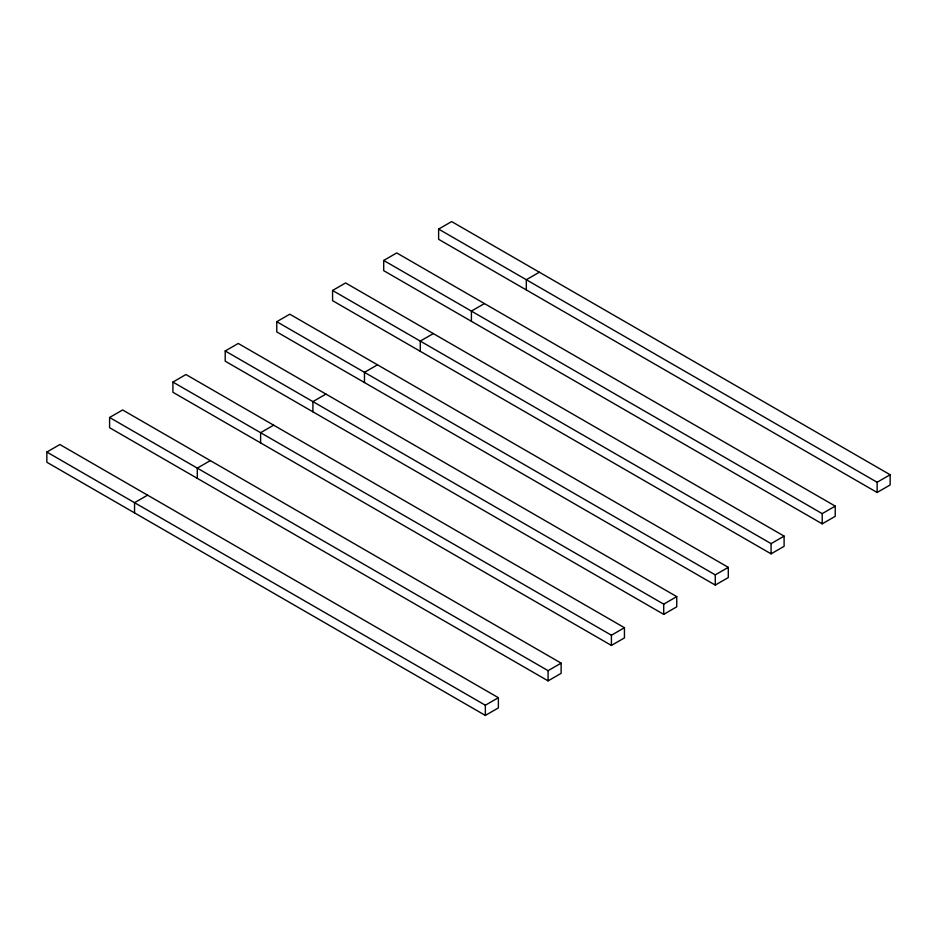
<?xml version="1.0" encoding="UTF-8"?>
<svg xmlns="http://www.w3.org/2000/svg" width="937" height="937" viewBox="0 0 937 937"><rect width="100%" height="100%" fill="white"/><g stroke="black" fill="none" stroke-linecap="round" stroke-linejoin="round"><path stroke-width="1.41" d="M46.85 452.056L59.874 444.525L498.379 697.702L498.379 707.903L485.354 715.423L46.85 462.257L46.85 452.056L485.354 705.221L498.379 697.702M109.594 417.492L122.63 409.973L561.134 663.138L561.134 673.352L548.098 680.871L109.594 427.705L109.594 417.492L548.098 670.669L561.134 663.138M225.208 350.977L238.244 343.457L676.748 596.623L676.748 606.825L663.712 614.356L225.208 361.178L225.208 350.977L663.712 604.142L676.748 596.623M276.766 321.707L289.791 314.188L728.295 567.353L728.295 577.555L715.271 585.075L276.766 331.909L276.766 321.707L715.271 574.873L728.295 567.353M172.912 382.062L185.936 374.531L624.44 627.708L624.44 637.91L611.416 645.429L172.912 392.263L172.912 382.062L611.416 635.227L624.44 627.708M383.702 260.463L396.726 252.931L835.23 506.109L835.23 516.31L822.206 523.83L383.702 270.664L383.702 260.463L822.206 513.628L835.23 506.109M332.576 290.47L345.601 282.951L784.105 536.116L784.105 546.318L771.081 553.837L332.576 300.672L332.576 290.47L771.081 543.636L784.105 536.116M438.621 229.096L451.646 221.577L890.15 474.743L890.15 484.944L877.126 492.475L438.621 239.298L438.621 229.096L877.126 482.262L890.15 474.743M147.577 495.158L134.553 502.689L134.553 512.89M210.321 460.606L197.297 468.125L197.297 478.338M325.935 394.09L312.911 401.61L312.911 411.811M377.494 364.821L364.47 372.34L364.47 382.542M273.639 425.175L260.615 432.695L260.615 442.896M484.429 303.565L471.405 311.096L471.405 321.297M433.304 333.584L420.28 341.103L420.28 351.305M539.349 272.21L526.313 279.73L526.313 289.931M877.126 482.262L877.126 492.475M822.206 513.628L822.206 523.83M771.081 543.636L771.081 553.837M715.271 574.873L715.271 585.075M663.712 604.142L663.712 614.356M611.416 635.227L611.416 645.429M548.098 670.669L548.098 680.871M485.354 705.221L485.354 715.423"/></g></svg>
